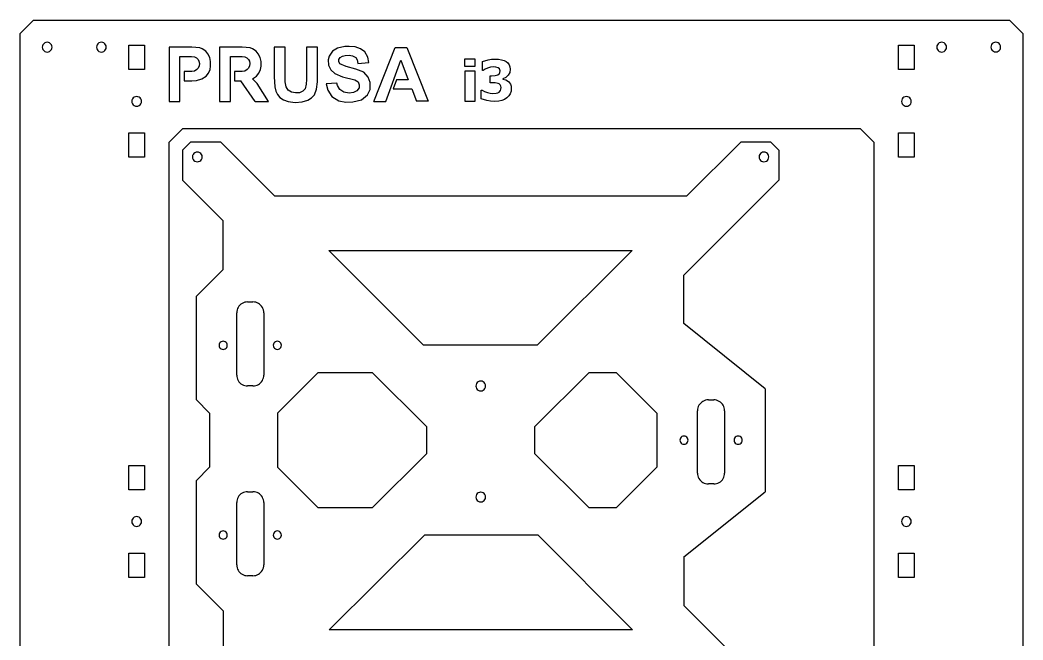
# Model space of a CAD drawing. Header units: inches. Extents: x -310 to 310, y -185 to 185.
# Drawn here: x -310.5 to 59.5, y -43.7 to 185 of the extents above; entities that cross this region are included whole.
import ezdxf

# ---------------------------------------------------------------- set-up
doc = ezdxf.new("R2010")
doc.units = ezdxf.units.IN
doc.header["$MEASUREMENT"] = 0
doc.layers.add('ProfileEdges', color=7, linetype='Continuous')

msp = doc.modelspace()

# ---------------------------------------------------------------- linework, layer by layer
at = {"color": 12, "true_color": 0xcc0000}
for p, q in [((-310.47, 179.97), (-305.47, 184.97)), ((-305.47, 184.97), (54.53, 184.97)), ((54.53, 184.97), (59.53, 179.97)), ((-310.47, -180.22), (-310.47, 179.97)), ((59.53, 179.97), (59.53, -180.03))]:
    msp.add_line(p, q, dxfattribs=at)
at = {"color": 2, "true_color": 0xffff00}
for p, q in [((-302.21, 175.45), (-302.27, 174.98)), ((-302.27, 174.98), (-302.21, 174.52)), ((-302.03, 175.88), (-302.21, 175.45)), ((-302.21, 174.52), (-302.03, 174.08)), ((-301.74, 176.25), (-302.03, 175.88)), ((-302.03, 174.08), (-301.74, 173.71)), ((-301.37, 176.54), (-301.74, 176.25)), ((-300.93, 176.72), (-301.37, 176.54)), ((-300.47, 176.78), (-300.93, 176.72)), ((-300, 176.72), (-300.47, 176.78)), ((-299.57, 176.54), (-300, 176.72)), ((-299.19, 176.25), (-299.57, 176.54)), ((-298.91, 175.88), (-299.19, 176.25)), ((-299.19, 173.71), (-298.91, 174.08)), ((-298.73, 175.45), (-298.91, 175.88)), ((-298.91, 174.08), (-298.73, 174.52)), ((-298.67, 174.98), (-298.73, 175.45)), ((-298.73, 174.52), (-298.67, 174.98)), ((-282.19, 175.45), (-282.25, 174.98)), ((-282.25, 174.98), (-282.19, 174.52)), ((-282.01, 175.88), (-282.19, 175.45)), ((-282.19, 174.52), (-282.01, 174.08)), ((-281.72, 176.25), (-282.01, 175.88)), ((-282.01, 174.08), (-281.72, 173.71)), ((-281.35, 176.54), (-281.72, 176.25)), ((-280.91, 176.72), (-281.35, 176.54)), ((-280.45, 176.78), (-280.91, 176.72)), ((-279.98, 176.72), (-280.45, 176.78)), ((-279.55, 176.54), (-279.98, 176.72)), ((-279.18, 176.25), (-279.55, 176.54)), ((-278.89, 175.88), (-279.18, 176.25)), ((-279.18, 173.71), (-278.89, 174.08)), ((-278.71, 175.45), (-278.89, 175.88)), ((-278.89, 174.08), (-278.71, 174.52)), ((-278.65, 174.98), (-278.71, 175.45)), ((-278.71, 174.52), (-278.65, 174.98)), ((13.63, 166.71), (13.63, 175.71)), ((27.79, 175.42), (27.73, 174.96)), ((27.73, 174.96), (27.79, 174.49)), ((27.97, 175.86), (27.79, 175.42)), ((27.79, 174.49), (27.97, 174.06)), ((28.26, 176.23), (27.97, 175.86)), ((27.97, 174.06), (28.26, 173.69)), ((28.63, 176.52), (28.26, 176.23)), ((29.07, 176.7), (28.63, 176.52)), ((29.53, 176.76), (29.07, 176.7)), ((30, 176.7), (29.53, 176.76)), ((30.43, 176.52), (30, 176.7)), ((30.8, 176.23), (30.43, 176.52)), ((31.09, 175.86), (30.8, 176.23)), ((30.8, 173.69), (31.09, 174.06)), ((31.27, 175.42), (31.09, 175.86)), ((31.09, 174.06), (31.27, 174.49)), ((31.33, 174.96), (31.27, 175.42)), ((31.27, 174.49), (31.33, 174.96)), ((47.77, 175.46), (47.71, 174.99)), ((47.71, 174.99), (47.77, 174.53)), ((47.95, 175.89), (47.77, 175.46)), ((47.77, 174.53), (47.95, 174.09)), ((48.23, 176.26), (47.95, 175.89)), ((47.95, 174.09), (48.23, 173.72)), ((48.61, 176.55), (48.23, 176.26)), ((49.04, 176.73), (48.61, 176.55)), ((49.51, 176.79), (49.04, 176.73)), ((49.97, 176.73), (49.51, 176.79)), ((50.41, 176.55), (49.97, 176.73)), ((50.78, 176.26), (50.41, 176.55)), ((51.06, 175.89), (50.78, 176.26)), ((50.78, 173.72), (51.07, 174.09)), ((51.24, 175.46), (51.06, 175.89)), ((51.07, 174.09), (51.24, 174.53)), ((51.31, 174.99), (51.24, 175.46)), ((51.24, 174.53), (51.31, 174.99)), ((-301.74, 173.71), (-301.37, 173.42)), ((-301.37, 173.42), (-300.93, 173.24)), ((-300.93, 173.24), (-300.47, 173.18)), ((-300.47, 173.18), (-300, 173.24)), ((-300, 173.24), (-299.57, 173.42)), ((-299.57, 173.42), (-299.19, 173.71)), ((-281.72, 173.71), (-281.35, 173.42)), ((-281.35, 173.42), (-280.91, 173.24)), ((-280.91, 173.24), (-280.45, 173.18)), ((-280.45, 173.18), (-279.98, 173.24)), ((-279.98, 173.24), (-279.55, 173.42)), ((-279.55, 173.42), (-279.18, 173.71)), ((28.26, 173.69), (28.63, 173.4)), ((28.63, 173.4), (29.07, 173.22)), ((29.07, 173.22), (29.53, 173.16)), ((29.53, 173.16), (30, 173.22)), ((30, 173.22), (30.43, 173.4)), ((30.43, 173.4), (30.8, 173.69)), ((48.23, 173.72), (48.61, 173.43)), ((48.61, 173.43), (49.04, 173.25)), ((49.04, 173.25), (49.51, 173.19)), ((49.51, 173.19), (49.97, 173.25)), ((49.97, 173.25), (50.41, 173.43)), ((50.41, 173.43), (50.78, 173.72)), ((-269.18, 155.43), (-269.25, 154.96)), ((-269.01, 155.86), (-269.18, 155.43)), ((-268.72, 156.24), (-269.01, 155.86)), ((-268.35, 156.52), (-268.72, 156.24)), ((-267.91, 156.7), (-268.35, 156.52)), ((-267.45, 156.76), (-267.91, 156.7)), ((-266.98, 156.7), (-267.45, 156.76)), ((-266.55, 156.52), (-266.98, 156.7)), ((-266.17, 156.24), (-266.55, 156.52)), ((-265.89, 155.86), (-266.17, 156.24)), ((-265.71, 155.43), (-265.89, 155.86)), ((-265.65, 154.96), (-265.71, 155.43)), ((14.8, 155.41), (14.74, 154.94)), ((14.98, 155.85), (14.8, 155.41)), ((15.26, 156.22), (14.98, 155.85)), ((15.63, 156.51), (15.26, 156.22)), ((16.06, 156.69), (15.63, 156.51)), ((16.53, 156.76), (16.06, 156.69)), ((17, 156.7), (16.53, 156.76)), ((17.43, 156.52), (17, 156.7)), ((17.81, 156.24), (17.43, 156.52)), ((18.09, 155.87), (17.81, 156.24)), ((18.28, 155.43), (18.09, 155.87)), ((18.34, 154.97), (18.28, 155.43)), ((-269.25, 154.96), (-269.18, 154.5)), ((-269.18, 154.5), (-269, 154.06)), ((-269, 154.06), (-268.72, 153.69)), ((-268.72, 153.69), (-268.35, 153.4)), ((-268.35, 153.4), (-267.91, 153.22)), ((-267.91, 153.22), (-267.45, 153.16)), ((-267.45, 153.16), (-266.98, 153.22)), ((-266.98, 153.22), (-266.55, 153.4)), ((-266.55, 153.4), (-266.17, 153.69)), ((-266.17, 153.69), (-265.89, 154.06)), ((-265.89, 154.06), (-265.71, 154.5)), ((-265.71, 154.5), (-265.65, 154.96)), ((14.74, 154.94), (14.81, 154.48)), ((14.81, 154.48), (14.99, 154.05)), ((14.99, 154.05), (15.28, 153.68)), ((15.28, 153.68), (15.65, 153.39)), ((15.65, 153.39), (16.09, 153.21)), ((16.09, 153.21), (16.55, 153.16)), ((16.55, 153.16), (17.02, 153.22)), ((17.02, 153.22), (17.45, 153.4)), ((17.45, 153.4), (17.82, 153.69)), ((17.82, 153.69), (18.11, 154.07)), ((18.11, 154.07), (18.28, 154.5)), ((18.28, 154.5), (18.34, 154.97)), ((-270.37, 134.41), (-270.37, 143.41)), ((13.63, 134.41), (13.63, 143.41)), ((-246.79, 134.94), (-246.85, 134.48)), ((-246.85, 134.48), (-246.79, 134.01)), ((-246.69, 135.18), (-246.79, 134.94)), ((-246.79, 134.01), (-246.61, 133.58)), ((-246.61, 135.38), (-246.69, 135.18)), ((-246.32, 135.75), (-246.61, 135.38)), ((-246.61, 133.58), (-246.32, 133.21)), ((-245.95, 136.04), (-246.32, 135.75)), ((-246.32, 133.21), (-245.95, 132.92)), ((-245.52, 136.22), (-245.95, 136.04)), ((-245.47, 136.22), (-245.52, 136.22)), ((-245.05, 136.28), (-245.47, 136.22)), ((-244.59, 136.22), (-245.05, 136.28)), ((-244.15, 136.04), (-244.59, 136.22)), ((-243.78, 135.75), (-244.15, 136.04)), ((-244.15, 132.92), (-243.78, 133.21)), ((-243.49, 135.38), (-243.78, 135.75)), ((-243.78, 133.21), (-243.49, 133.58)), ((-243.31, 134.94), (-243.49, 135.38)), ((-243.49, 133.58), (-243.31, 134.01)), ((-243.25, 134.48), (-243.31, 134.94)), ((-243.31, 134.01), (-243.25, 134.48)), ((-37.77, 134.94), (-37.83, 134.48)), ((-37.83, 134.48), (-37.77, 134.01)), ((-37.59, 135.38), (-37.77, 134.94)), ((-37.77, 134.01), (-37.59, 133.58)), ((-37.3, 135.75), (-37.59, 135.38)), ((-37.59, 133.58), (-37.3, 133.21)), ((-36.93, 136.04), (-37.3, 135.75)), ((-37.3, 133.21), (-36.93, 132.92)), ((-36.5, 136.22), (-36.93, 136.04)), ((-36.03, 136.28), (-36.5, 136.22)), ((-35.57, 136.22), (-36.03, 136.28)), ((-35.13, 136.04), (-35.57, 136.22)), ((-34.76, 135.75), (-35.13, 136.04)), ((-35.13, 132.92), (-34.76, 133.21)), ((-34.47, 135.38), (-34.76, 135.75)), ((-34.76, 133.21), (-34.47, 133.58)), ((-34.29, 134.94), (-34.47, 135.38)), ((-34.47, 133.58), (-34.29, 134.01)), ((-34.23, 134.48), (-34.29, 134.94)), ((-34.29, 134.01), (-34.23, 134.48)), ((-245.95, 132.92), (-245.52, 132.74)), ((-245.52, 132.74), (-245.05, 132.68)), ((-245.05, 132.68), (-244.59, 132.74)), ((-244.59, 132.74), (-244.15, 132.92)), ((-36.93, 132.92), (-36.5, 132.74)), ((-36.5, 132.74), (-36.03, 132.68)), ((-36.03, 132.68), (-35.57, 132.74)), ((-35.57, 132.74), (-35.13, 132.92)), ((-230.41, 78.01), (-230.51, 77.5)), ((-230.24, 78.51), (-230.41, 78.01)), ((-230.01, 78.98), (-230.24, 78.51)), ((-229.72, 79.41), (-230.01, 78.98)), ((-229.37, 79.8), (-229.72, 79.41)), ((-228.98, 80.15), (-229.37, 79.8)), ((-228.54, 80.44), (-228.98, 80.15)), ((-228.07, 80.67), (-228.54, 80.44)), ((-227.58, 80.84), (-228.07, 80.67)), ((-227.06, 80.94), (-227.58, 80.84)), ((-226.54, 80.98), (-227.06, 80.94)), ((-226.54, 80.98), (-224.54, 80.98)), ((-224.02, 80.94), (-224.54, 80.98)), ((-223.51, 80.84), (-224.02, 80.94)), ((-223.01, 80.67), (-223.51, 80.84)), ((-222.54, 80.44), (-223.01, 80.67)), ((-222.11, 80.15), (-222.54, 80.44)), ((-221.71, 79.8), (-222.11, 80.15)), ((-221.37, 79.41), (-221.71, 79.8)), ((-221.08, 78.98), (-221.37, 79.41)), ((-220.85, 78.51), (-221.08, 78.98)), ((-220.68, 78.01), (-220.85, 78.51)), ((-220.58, 77.5), (-220.68, 78.01)), ((-230.51, 77.5), (-230.54, 76.98)), ((-230.54, 53.98), (-230.54, 76.98)), ((-220.54, 76.98), (-220.58, 77.5)), ((-220.54, 76.98), (-220.54, 53.98)), ((-236.99, 65.36), (-237.04, 64.97)), ((-237.04, 64.97), (-236.99, 64.58)), ((-236.84, 65.72), (-236.99, 65.36)), ((-236.99, 64.58), (-236.84, 64.22)), ((-236.6, 66.03), (-236.84, 65.72)), ((-236.84, 64.22), (-236.6, 63.91)), ((-236.29, 66.27), (-236.6, 66.03)), ((-236.6, 63.91), (-236.29, 63.67)), ((-235.93, 66.42), (-236.29, 66.27)), ((-236.29, 63.67), (-235.93, 63.52)), ((-235.54, 66.47), (-235.93, 66.42)), ((-235.93, 63.52), (-235.54, 63.47)), ((-235.15, 66.42), (-235.54, 66.47)), ((-235.54, 63.47), (-235.15, 63.52)), ((-234.79, 66.27), (-235.15, 66.42)), ((-235.15, 63.52), (-234.79, 63.67)), ((-234.48, 66.03), (-234.79, 66.27)), ((-234.79, 63.67), (-234.48, 63.91)), ((-234.24, 65.72), (-234.48, 66.03)), ((-234.48, 63.91), (-234.24, 64.22)), ((-234.09, 65.36), (-234.24, 65.72)), ((-234.24, 64.22), (-234.09, 64.58)), ((-234.04, 64.97), (-234.09, 65.36)), ((-234.09, 64.58), (-234.04, 64.97)), ((-216.99, 65.36), (-217.04, 64.97)), ((-217.04, 64.97), (-216.99, 64.58)), ((-216.84, 65.72), (-216.99, 65.36)), ((-216.99, 64.58), (-216.84, 64.22)), ((-216.6, 66.03), (-216.84, 65.72)), ((-216.84, 64.22), (-216.6, 63.91)), ((-216.29, 66.27), (-216.6, 66.03)), ((-216.6, 63.91), (-216.29, 63.67)), ((-215.93, 66.42), (-216.29, 66.27)), ((-216.29, 63.67), (-215.93, 63.52)), ((-215.54, 66.47), (-215.93, 66.42)), ((-215.93, 63.52), (-215.54, 63.47)), ((-215.15, 66.42), (-215.54, 66.47)), ((-215.54, 63.47), (-215.15, 63.52)), ((-214.79, 66.27), (-215.15, 66.42)), ((-215.15, 63.52), (-214.79, 63.67)), ((-214.48, 66.03), (-214.79, 66.27)), ((-214.79, 63.67), (-214.48, 63.91)), ((-214.24, 65.72), (-214.48, 66.03)), ((-214.48, 63.91), (-214.24, 64.22)), ((-214.09, 65.36), (-214.24, 65.72)), ((-214.24, 64.22), (-214.09, 64.58)), ((-214.04, 64.97), (-214.09, 65.36)), ((-214.09, 64.58), (-214.04, 64.97)), ((-230.54, 53.98), (-230.51, 53.45)), ((-230.51, 53.45), (-230.41, 52.94)), ((-230.41, 52.94), (-230.24, 52.44)), ((-230.24, 52.44), (-230.01, 51.98)), ((-230.01, 51.98), (-229.72, 51.54)), ((-221.37, 51.54), (-221.08, 51.98)), ((-221.08, 51.98), (-220.85, 52.44)), ((-220.85, 52.44), (-220.68, 52.94)), ((-220.68, 52.94), (-220.58, 53.45)), ((-220.58, 53.45), (-220.54, 53.98)), ((-200.54, 54.97), (-180.54, 54.97)), ((-180.54, 54.97), (-160.54, 34.97)), ((-180.54, 54.97), (-180.47, 54.97)), ((-120.54, 34.97), (-100.54, 54.97)), ((-100.54, 54.97), (-90.54, 54.97)), ((-229.72, 51.54), (-229.37, 51.15)), ((-229.37, 51.15), (-228.98, 50.8)), ((-228.98, 50.8), (-228.54, 50.51)), ((-228.54, 50.51), (-228.07, 50.28)), ((-228.07, 50.28), (-227.58, 50.11)), ((-227.58, 50.11), (-227.06, 50.01)), ((-227.06, 50.01), (-226.54, 49.98)), ((-224.54, 49.98), (-226.54, 49.98)), ((-224.54, 49.98), (-224.02, 50.01)), ((-224.02, 50.01), (-223.51, 50.11)), ((-223.51, 50.11), (-223.01, 50.28)), ((-223.01, 50.28), (-222.54, 50.51)), ((-222.54, 50.51), (-222.11, 50.8)), ((-222.11, 50.8), (-221.71, 51.15)), ((-221.71, 51.15), (-221.37, 51.54)), ((-142.24, 50.42), (-142.3, 49.95)), ((-142.3, 49.95), (-142.24, 49.49)), ((-142.06, 50.85), (-142.24, 50.42)), ((-142.24, 49.49), (-142.06, 49.05)), ((-141.78, 51.23), (-142.06, 50.85)), ((-142.06, 49.05), (-141.78, 48.68)), ((-141.4, 51.51), (-141.78, 51.23)), ((-141.78, 48.68), (-141.4, 48.4)), ((-140.97, 51.69), (-141.4, 51.51)), ((-141.4, 48.4), (-140.97, 48.22)), ((-140.54, 51.75), (-140.97, 51.69)), ((-140.97, 48.22), (-140.54, 48.16)), ((-140.5, 51.75), (-140.54, 51.75)), ((-140.54, 48.16), (-140.5, 48.15)), ((-140.04, 51.69), (-140.5, 51.75)), ((-140.5, 48.15), (-140.04, 48.22)), ((-139.6, 51.51), (-140.04, 51.69)), ((-140.04, 48.22), (-139.6, 48.4)), ((-139.23, 51.23), (-139.6, 51.51)), ((-139.6, 48.4), (-139.23, 48.68)), ((-138.95, 50.85), (-139.23, 51.23)), ((-139.23, 48.68), (-138.95, 49.05)), ((-138.77, 50.42), (-138.95, 50.85)), ((-138.95, 49.05), (-138.77, 49.49)), ((-138.7, 49.95), (-138.77, 50.42)), ((-138.77, 49.49), (-138.7, 49.95)), ((-58.07, 44.53), (-58.54, 44.3)), ((-57.58, 44.69), (-58.07, 44.53)), ((-57.06, 44.8), (-57.58, 44.69)), ((-56.54, 44.83), (-57.06, 44.8)), ((-56.54, 44.83), (-54.54, 44.83)), ((-54.02, 44.8), (-54.54, 44.83)), ((-53.51, 44.69), (-54.02, 44.8)), ((-53.01, 44.53), (-53.51, 44.69)), ((-52.54, 44.3), (-53.01, 44.53)), ((-60.51, 41.35), (-60.54, 40.83)), ((-60.54, 17.83), (-60.54, 40.83)), ((-60.41, 41.87), (-60.51, 41.35)), ((-60.24, 42.36), (-60.41, 41.87)), ((-60.01, 42.83), (-60.24, 42.36)), ((-59.72, 43.27), (-60.01, 42.83)), ((-59.37, 43.66), (-59.72, 43.27)), ((-58.98, 44), (-59.37, 43.66)), ((-58.54, 44.3), (-58.98, 44)), ((-52.11, 44), (-52.54, 44.3)), ((-51.71, 43.66), (-52.11, 44)), ((-51.37, 43.27), (-51.71, 43.66)), ((-51.08, 42.83), (-51.37, 43.27)), ((-50.85, 42.36), (-51.08, 42.83)), ((-50.68, 41.87), (-50.85, 42.36)), ((-50.58, 41.35), (-50.68, 41.87)), ((-50.54, 40.83), (-50.58, 41.35)), ((-50.54, 40.83), (-50.54, 17.83)), ((-160.54, 34.97), (-160.54, 24.97)), ((-120.54, 24.97), (-120.54, 34.97)), ((-66.99, 30.36), (-67.04, 29.97)), ((-67.04, 29.97), (-66.99, 29.58)), ((-66.84, 30.72), (-66.99, 30.36)), ((-66.6, 31.03), (-66.84, 30.72)), ((-66.29, 31.27), (-66.6, 31.03)), ((-65.93, 31.42), (-66.29, 31.27)), ((-65.54, 31.47), (-65.93, 31.42)), ((-65.15, 31.42), (-65.54, 31.47)), ((-64.79, 31.27), (-65.15, 31.42)), ((-64.48, 31.03), (-64.79, 31.27)), ((-64.24, 30.72), (-64.48, 31.03)), ((-64.09, 30.36), (-64.24, 30.72)), ((-64.04, 29.97), (-64.09, 30.36)), ((-64.09, 29.58), (-64.04, 29.97)), ((-46.99, 30.36), (-47.04, 29.97)), ((-47.04, 29.97), (-46.99, 29.58)), ((-46.84, 30.72), (-46.99, 30.36)), ((-46.6, 31.03), (-46.84, 30.72)), ((-46.29, 31.27), (-46.6, 31.03)), ((-45.93, 31.42), (-46.29, 31.27)), ((-45.54, 31.47), (-45.93, 31.42)), ((-45.15, 31.42), (-45.54, 31.47)), ((-44.79, 31.27), (-45.15, 31.42)), ((-44.48, 31.03), (-44.79, 31.27)), ((-44.24, 30.72), (-44.48, 31.03)), ((-44.18, 30.56), (-44.24, 30.72)), ((-44.09, 30.36), (-44.18, 30.56)), ((-44.04, 29.97), (-44.09, 30.36)), ((-44.09, 29.58), (-44.04, 29.97)), ((-66.99, 29.58), (-66.84, 29.22)), ((-66.84, 29.22), (-66.6, 28.91)), ((-66.6, 28.91), (-66.29, 28.67)), ((-66.29, 28.67), (-65.93, 28.52)), ((-65.93, 28.52), (-65.54, 28.47)), ((-65.54, 28.47), (-65.15, 28.52)), ((-65.15, 28.52), (-64.79, 28.67)), ((-64.79, 28.67), (-64.48, 28.91)), ((-64.48, 28.91), (-64.24, 29.22)), ((-64.24, 29.22), (-64.09, 29.58)), ((-46.99, 29.58), (-46.84, 29.22)), ((-46.84, 29.22), (-46.6, 28.91)), ((-46.6, 28.91), (-46.29, 28.67)), ((-46.29, 28.67), (-45.93, 28.52)), ((-45.93, 28.52), (-45.54, 28.47)), ((-45.54, 28.47), (-45.15, 28.52)), ((-45.15, 28.52), (-44.79, 28.67)), ((-44.79, 28.67), (-44.48, 28.91)), ((-44.48, 28.91), (-44.24, 29.22)), ((-44.24, 29.22), (-44.19, 29.35)), ((-44.19, 29.35), (-44.09, 29.58)), ((-160.54, 24.97), (-180.54, 4.97)), ((-100.54, 4.97), (-120.54, 24.97)), ((-270.37, 11.62), (-270.37, 20.62)), ((13.63, 11.62), (13.63, 20.62)), ((-60.54, 17.83), (-60.51, 17.31)), ((-60.51, 17.31), (-60.41, 16.8)), ((-60.41, 16.8), (-60.24, 16.3)), ((-60.24, 16.3), (-60.01, 15.83)), ((-60.01, 15.83), (-59.72, 15.4)), ((-59.72, 15.4), (-59.37, 15)), ((-59.37, 15), (-58.98, 14.66)), ((-52.11, 14.66), (-51.71, 15)), ((-51.71, 15), (-51.37, 15.4)), ((-51.37, 15.4), (-51.08, 15.83)), ((-51.08, 15.83), (-50.85, 16.3)), ((-50.85, 16.3), (-50.68, 16.8)), ((-50.68, 16.8), (-50.58, 17.31)), ((-50.58, 17.31), (-50.54, 17.83)), ((-58.98, 14.66), (-58.54, 14.37)), ((-58.54, 14.37), (-58.07, 14.14)), ((-58.07, 14.14), (-57.58, 13.97)), ((-57.58, 13.97), (-57.06, 13.87)), ((-57.06, 13.87), (-56.54, 13.83)), ((-54.54, 13.83), (-56.54, 13.83)), ((-54.54, 13.83), (-54.02, 13.87)), ((-54.02, 13.87), (-53.51, 13.97)), ((-53.51, 13.97), (-53.01, 14.14)), ((-53.01, 14.14), (-52.54, 14.37)), ((-52.54, 14.37), (-52.11, 14.66)), ((-230.51, 7.49), (-230.54, 6.97)), ((-230.41, 8), (-230.51, 7.49)), ((-230.24, 8.5), (-230.41, 8)), ((-230.01, 8.97), (-230.24, 8.5)), ((-229.72, 9.4), (-230.01, 8.97)), ((-229.37, 9.8), (-229.72, 9.4)), ((-228.98, 10.14), (-229.37, 9.8)), ((-228.54, 10.43), (-228.98, 10.14)), ((-228.07, 10.66), (-228.54, 10.43)), ((-227.58, 10.83), (-228.07, 10.66)), ((-227.06, 10.93), (-227.58, 10.83)), ((-226.54, 10.97), (-227.06, 10.93)), ((-226.54, 10.97), (-224.54, 10.97)), ((-224.02, 10.93), (-224.54, 10.97)), ((-223.51, 10.83), (-224.02, 10.93)), ((-223.01, 10.66), (-223.51, 10.83)), ((-222.54, 10.43), (-223.01, 10.66)), ((-222.11, 10.14), (-222.54, 10.43)), ((-221.71, 9.8), (-222.11, 10.14)), ((-221.37, 9.4), (-221.71, 9.8)), ((-221.08, 8.97), (-221.37, 9.4)), ((-220.85, 8.5), (-221.08, 8.97)), ((-220.68, 8), (-220.85, 8.5)), ((-220.58, 7.49), (-220.68, 8)), ((-220.54, 6.97), (-220.58, 7.49)), ((-142.24, 9.44), (-142.3, 8.97)), ((-142.3, 8.97), (-142.24, 8.51)), ((-142.06, 9.87), (-142.24, 9.44)), ((-142.24, 8.51), (-142.06, 8.07)), ((-141.78, 10.25), (-142.06, 9.87)), ((-142.06, 8.07), (-141.78, 7.7)), ((-141.4, 10.53), (-141.78, 10.25)), ((-141.78, 7.7), (-141.4, 7.42)), ((-140.97, 10.71), (-141.4, 10.53)), ((-141.4, 7.42), (-140.97, 7.24)), ((-140.54, 10.77), (-140.97, 10.71)), ((-140.5, 10.77), (-140.54, 10.77)), ((-140.04, 10.71), (-140.5, 10.77)), ((-139.6, 10.53), (-140.04, 10.71)), ((-140.04, 7.24), (-139.6, 7.42)), ((-139.23, 10.25), (-139.6, 10.53)), ((-139.6, 7.42), (-139.23, 7.7)), ((-138.95, 9.87), (-139.23, 10.25)), ((-139.23, 7.7), (-138.95, 8.07)), ((-138.77, 9.44), (-138.95, 9.87)), ((-138.95, 8.07), (-138.77, 8.51)), ((-138.7, 8.97), (-138.77, 9.44)), ((-138.77, 8.51), (-138.7, 8.97)), ((-230.54, -16.03), (-230.54, 6.97)), ((-220.54, 6.97), (-220.54, -16.03)), ((-180.54, 4.97), (-200.54, 4.97)), ((-140.97, 7.24), (-140.54, 7.18)), ((-140.54, 7.18), (-140.5, 7.17)), ((-140.5, 7.17), (-140.04, 7.24)), ((-90.54, 4.97), (-100.54, 4.97)), ((-269.18, 0.43), (-269.25, -0.04)), ((-269.01, 0.86), (-269.18, 0.43)), ((-268.72, 1.24), (-269.01, 0.86)), ((-268.35, 1.52), (-268.72, 1.24)), ((-267.91, 1.7), (-268.35, 1.52)), ((-267.45, 1.77), (-267.91, 1.7)), ((-266.98, 1.7), (-267.45, 1.77)), ((-266.55, 1.52), (-266.98, 1.7)), ((-266.17, 1.24), (-266.55, 1.52)), ((-265.89, 0.87), (-266.17, 1.24)), ((-265.71, 0.43), (-265.89, 0.87)), ((-265.65, -0.03), (-265.71, 0.43)), ((14.79, 0.43), (14.73, -0.03)), ((14.97, 0.87), (14.79, 0.43)), ((15.25, 1.24), (14.97, 0.87)), ((15.63, 1.53), (15.25, 1.24)), ((16.06, 1.71), (15.63, 1.53)), ((16.53, 1.77), (16.06, 1.71)), ((16.99, 1.71), (16.53, 1.77)), ((17.43, 1.53), (16.99, 1.71)), ((17.8, 1.24), (17.43, 1.53)), ((18.09, 0.87), (17.8, 1.24)), ((18.27, 0.43), (18.09, 0.87)), ((18.33, -0.03), (18.27, 0.43)), ((-269.25, -0.04), (-269.18, -0.5)), ((-269.18, -0.5), (-269, -0.94)), ((-269, -0.94), (-268.72, -1.31)), ((-268.72, -1.31), (-268.35, -1.59)), ((-268.35, -1.59), (-267.91, -1.77)), ((-267.91, -1.77), (-267.45, -1.83)), ((-267.45, -1.83), (-266.98, -1.77)), ((-266.98, -1.77), (-266.55, -1.59)), ((-266.55, -1.59), (-266.17, -1.31)), ((-266.17, -1.31), (-265.89, -0.93)), ((-265.89, -0.93), (-265.71, -0.5)), ((-265.71, -0.5), (-265.65, -0.03)), ((-235.93, -3.58), (-236.29, -3.73)), ((-235.54, -3.53), (-235.93, -3.58)), ((-235.15, -3.58), (-235.54, -3.53)), ((-234.79, -3.73), (-235.15, -3.58)), ((-215.93, -3.58), (-216.29, -3.73)), ((-215.54, -3.53), (-215.93, -3.58)), ((-215.15, -3.58), (-215.54, -3.53)), ((-214.79, -3.73), (-215.15, -3.58)), ((14.73, -0.03), (14.79, -0.5)), ((14.79, -0.5), (14.97, -0.93)), ((14.97, -0.93), (15.26, -1.31)), ((15.26, -1.31), (15.63, -1.59)), ((15.63, -1.59), (16.06, -1.77)), ((16.06, -1.77), (16.53, -1.83)), ((16.53, -1.83), (16.99, -1.77)), ((16.99, -1.77), (17.43, -1.59)), ((17.43, -1.59), (17.8, -1.3)), ((17.8, -1.3), (18.09, -0.93)), ((18.09, -0.93), (18.27, -0.5)), ((18.27, -0.5), (18.33, -0.03)), ((-236.99, -4.64), (-237.04, -5.03)), ((-237.04, -5.03), (-236.99, -5.42)), ((-236.84, -4.28), (-236.99, -4.64)), ((-236.99, -5.42), (-236.84, -5.78)), ((-236.6, -3.97), (-236.84, -4.28)), ((-236.84, -5.78), (-236.6, -6.09)), ((-236.29, -3.73), (-236.6, -3.97)), ((-236.6, -6.09), (-236.29, -6.33)), ((-236.29, -6.33), (-235.93, -6.48)), ((-235.93, -6.48), (-235.54, -6.53)), ((-235.54, -6.53), (-235.15, -6.48)), ((-235.15, -6.48), (-234.79, -6.33)), ((-234.48, -3.97), (-234.79, -3.73)), ((-234.79, -6.33), (-234.48, -6.09)), ((-234.24, -4.28), (-234.48, -3.97)), ((-234.48, -6.09), (-234.24, -5.78)), ((-234.09, -4.64), (-234.24, -4.28)), ((-234.24, -5.78), (-234.09, -5.42)), ((-234.04, -5.03), (-234.09, -4.64)), ((-234.09, -5.42), (-234.04, -5.03)), ((-216.99, -4.64), (-217.04, -5.03)), ((-217.04, -5.03), (-216.99, -5.42)), ((-216.84, -4.28), (-216.99, -4.64)), ((-216.99, -5.42), (-216.84, -5.78)), ((-216.6, -3.97), (-216.84, -4.28)), ((-216.84, -5.78), (-216.6, -6.09)), ((-216.29, -3.73), (-216.6, -3.97)), ((-216.6, -6.09), (-216.29, -6.33)), ((-216.29, -6.33), (-215.93, -6.48)), ((-215.93, -6.48), (-215.54, -6.53)), ((-215.54, -6.53), (-215.15, -6.48)), ((-215.15, -6.48), (-214.79, -6.33)), ((-214.48, -3.97), (-214.79, -3.73)), ((-214.79, -6.33), (-214.48, -6.09)), ((-214.24, -4.28), (-214.48, -3.97)), ((-214.48, -6.09), (-214.24, -5.78)), ((-214.09, -4.64), (-214.24, -4.28)), ((-214.24, -5.78), (-214.09, -5.42)), ((-214.04, -5.03), (-214.09, -4.64)), ((-214.09, -5.42), (-214.04, -5.03)), ((-270.37, -20.68), (-270.37, -11.68)), ((13.63, -20.68), (13.63, -11.68)), ((-230.54, -16.03), (-230.51, -16.55)), ((-230.51, -16.55), (-230.41, -17.07)), ((-230.41, -17.07), (-230.24, -17.56)), ((-230.24, -17.56), (-230.01, -18.03)), ((-230.01, -18.03), (-229.72, -18.47)), ((-229.72, -18.47), (-229.37, -18.86)), ((-221.71, -18.86), (-221.37, -18.47)), ((-221.37, -18.47), (-221.08, -18.03)), ((-221.08, -18.03), (-220.85, -17.56)), ((-220.85, -17.56), (-220.68, -17.07)), ((-220.68, -17.07), (-220.58, -16.55)), ((-220.58, -16.55), (-220.54, -16.03)), ((-229.37, -18.86), (-228.98, -19.21)), ((-228.98, -19.21), (-228.54, -19.5)), ((-228.54, -19.5), (-228.07, -19.73)), ((-228.07, -19.73), (-227.58, -19.9)), ((-227.58, -19.9), (-227.06, -20)), ((-227.06, -20), (-226.54, -20.03)), ((-224.54, -20.03), (-226.54, -20.03)), ((-224.54, -20.03), (-224.02, -20)), ((-224.02, -20), (-223.51, -19.9)), ((-223.51, -19.9), (-223.01, -19.73)), ((-223.01, -19.73), (-222.54, -19.5)), ((-222.54, -19.5), (-222.11, -19.21)), ((-222.11, -19.21), (-221.71, -18.86))]:
    msp.add_line(p, q, dxfattribs=at)
at = {"color": 96, "true_color": 0x006600}
for p, q in [((-247.07, 174.97), (-255.47, 174.97)), ((-255.47, 174.97), (-255.47, 154.97)), ((-245.67, 174.87), (-247.07, 174.97)), ((-244.17, 174.67), (-245.67, 174.87)), ((-243.27, 174.37), (-244.17, 174.67)), ((-241.97, 173.47), (-243.27, 174.37)), ((-228.47, 174.97), (-236.87, 174.97)), ((-236.87, 174.97), (-236.87, 154.97)), ((-227.07, 174.87), (-228.47, 174.97)), ((-225.57, 174.67), (-227.07, 174.87)), ((-224.67, 174.37), (-225.57, 174.67)), ((-223.37, 173.47), (-224.67, 174.37)), ((-216.67, 174.97), (-216.71, 163.98)), ((-212.62, 174.96), (-216.67, 174.97)), ((-212.62, 170.14), (-212.62, 174.96)), ((-200.73, 174.96), (-204.79, 174.96)), ((-204.79, 174.96), (-204.77, 163.02)), ((-200.71, 166.15), (-200.73, 174.96)), ((-193.33, 174.63), (-195.21, 173.47)), ((-190.69, 175.24), (-193.33, 174.63)), ((-189.01, 175.24), (-190.69, 175.24)), ((-186.88, 175.09), (-189.01, 175.24)), ((-184.85, 174.33), (-186.88, 175.09)), ((-183.28, 173.21), (-184.85, 174.33)), ((-179.93, 154.94), (-172.06, 174.89)), ((-172.06, 174.89), (-167.8, 174.89)), ((-167.8, 174.89), (-159.88, 154.99)), ((-251.47, 154.97), (-251.47, 171.57)), ((-251.47, 171.57), (-247.17, 171.57)), ((-247.17, 171.57), (-246.17, 171.37)), ((-246.17, 171.37), (-245.37, 170.97)), ((-245.37, 170.97), (-244.77, 170.37)), ((-244.77, 170.37), (-244.47, 169.77)), ((-241.17, 172.47), (-241.97, 173.47)), ((-240.47, 171.17), (-241.17, 172.47)), ((-240.17, 169.67), (-240.47, 171.17)), ((-232.87, 154.97), (-232.87, 171.57)), ((-232.87, 171.57), (-228.57, 171.57)), ((-228.57, 171.57), (-227.57, 171.37)), ((-227.57, 171.37), (-226.77, 170.97)), ((-226.77, 170.97), (-226.17, 170.37)), ((-226.17, 170.37), (-225.87, 169.77)), ((-222.57, 172.47), (-223.37, 173.47)), ((-221.87, 171.17), (-222.57, 172.47)), ((-221.57, 169.67), (-221.87, 171.17)), ((-196.42, 171.64), (-196.83, 170.32)), ((-196.83, 170.32), (-196.63, 168.34)), ((-195.21, 173.47), (-196.42, 171.64)), ((-192.82, 170.47), (-192.35, 171.18)), ((-192.82, 169.71), (-192.82, 170.47)), ((-192.35, 171.18), (-191.49, 171.68)), ((-191.49, 171.68), (-190.47, 171.94)), ((-190.47, 171.94), (-189.09, 172)), ((-189.09, 172), (-187.79, 171.79)), ((-187.79, 171.79), (-186.65, 171.15)), ((-186.65, 171.15), (-186.12, 170.29)), ((-186.12, 170.29), (-185.83, 169)), ((-182.16, 171.23), (-183.28, 173.21)), ((-181.76, 169.25), (-182.16, 171.23)), ((-175.57, 154.94), (-170.03, 170.22)), ((-170.03, 170.22), (-167.24, 162.91)), ((-146.36, 167.87), (-146.36, 170.62)), ((-146.36, 170.62), (-142.63, 170.62)), ((-142.63, 170.62), (-142.63, 167.87)), ((-139.92, 169.62), (-137.83, 170.26)), ((-137.83, 170.26), (-136.51, 170.49)), ((-136.51, 170.49), (-135.15, 170.57)), ((-135.15, 170.57), (-133.9, 170.51)), ((-133.9, 170.51), (-132.83, 170.34)), ((-132.83, 170.34), (-131.92, 170.05)), ((-245.27, 166.67), (-246.17, 166.17)), ((-244.77, 167.27), (-245.27, 166.67)), ((-244.37, 168.07), (-244.77, 167.27)), ((-244.47, 169.77), (-244.27, 168.97)), ((-244.27, 168.97), (-244.37, 168.07)), ((-240.97, 165.37), (-240.37, 166.67)), ((-240.37, 166.67), (-240.17, 167.97)), ((-240.17, 167.97), (-240.17, 169.67)), ((-226.67, 166.67), (-227.57, 166.17)), ((-226.17, 167.27), (-226.67, 166.67)), ((-225.77, 168.07), (-226.17, 167.27)), ((-225.87, 169.77), (-225.67, 168.97)), ((-225.67, 168.97), (-225.77, 168.07)), ((-222.37, 165.37), (-221.77, 166.67)), ((-221.77, 166.67), (-221.57, 167.97)), ((-221.57, 167.97), (-221.57, 169.67)), ((-212.65, 162.18), (-212.62, 170.14)), ((-196.63, 168.34), (-195.81, 166.56)), ((-195.81, 166.56), (-194.39, 165.29)), ((-192.52, 168.8), (-192.82, 169.71)), ((-190.18, 167.78), (-192.52, 168.8)), ((-186.63, 166.87), (-190.18, 167.78)), ((-183.63, 165.7), (-186.63, 166.87)), ((-185.83, 169), (-181.76, 169.25)), ((-142.63, 167.87), (-146.36, 167.87)), ((-139.92, 166.41), (-139.92, 169.62)), ((-138.92, 166.8), (-139.61, 166.41)), ((-138.04, 167.22), (-138.92, 166.8)), ((-136.92, 167.55), (-138.04, 167.22)), ((-135.8, 167.68), (-136.92, 167.55)), ((-134.97, 167.62), (-135.8, 167.68)), ((-134.13, 167.38), (-134.97, 167.62)), ((-133.6, 166.93), (-134.13, 167.38)), ((-133.44, 166.6), (-133.6, 166.93)), ((-133.39, 166.19), (-133.44, 166.6)), ((-131.92, 170.05), (-131.16, 169.66)), ((-131.16, 169.66), (-130.49, 169.13)), ((-130.49, 169.13), (-130.01, 168.46)), ((-130.01, 168.46), (-129.73, 167.69)), ((-129.63, 166.82), (-129.81, 165.62)), ((-129.73, 167.69), (-129.63, 166.82)), ((-248.37, 165.97), (-249.97, 165.97)), ((-249.97, 165.97), (-249.97, 162.57)), ((-247.07, 165.97), (-248.37, 165.97)), ((-246.17, 166.17), (-247.07, 165.97)), ((-245.37, 162.67), (-243.37, 163.27)), ((-243.37, 163.27), (-241.87, 164.27)), ((-241.87, 164.27), (-240.97, 165.37)), ((-229.77, 165.97), (-231.37, 165.97)), ((-231.37, 165.97), (-231.37, 162.57)), ((-228.47, 165.97), (-229.77, 165.97)), ((-227.57, 166.17), (-228.47, 165.97)), ((-224.77, 163.27), (-223.27, 164.27)), ((-224, 162.58), (-224.77, 163.27)), ((-223.27, 164.27), (-222.37, 165.37)), ((-216.71, 163.98), (-216.49, 160.36)), ((-204.77, 163.02), (-204.89, 161.3)), ((-200.71, 162.23), (-200.71, 166.15)), ((-194.39, 165.29), (-191.55, 164.03)), ((-191.55, 164.03), (-186.98, 162.91)), ((-186.98, 162.91), (-185.72, 162.15)), ((-182.01, 163.92), (-183.63, 165.7)), ((-181.3, 161.89), (-182.01, 163.92)), ((-171.61, 162.86), (-172.77, 159.56)), ((-167.24, 162.91), (-171.61, 162.86)), ((-146.26, 154.97), (-146.26, 166.26)), ((-146.26, 166.26), (-142.74, 166.26)), ((-142.74, 166.26), (-142.74, 154.97)), ((-139.61, 166.41), (-139.92, 166.41)), ((-137.07, 161.8), (-137.07, 164.43)), ((-137.07, 164.43), (-136.48, 164.43)), ((-136.48, 164.43), (-135.22, 164.49)), ((-135.22, 164.49), (-134.25, 164.73)), ((-134.25, 164.73), (-133.62, 165.27)), ((-133.62, 165.27), (-133.45, 165.67)), ((-133.45, 165.67), (-133.39, 166.19)), ((-131.23, 163.79), (-132.32, 163.34)), ((-132.32, 163.34), (-132.32, 163.2)), ((-132.32, 163.2), (-131.27, 162.92)), ((-131.27, 162.92), (-130.28, 162.3)), ((-130.37, 164.58), (-131.23, 163.79)), ((-129.81, 165.62), (-130.37, 164.58)), ((-249.97, 162.57), (-247.07, 162.57)), ((-247.07, 162.57), (-245.37, 162.67)), ((-231.37, 162.57), (-228.98, 162.57)), ((-223.74, 154.97), (-228.98, 162.57)), ((-223.04, 161.62), (-224, 162.58)), ((-218.86, 154.97), (-223.04, 161.62)), ((-216.49, 160.36), (-216.1, 158.7)), ((-212.33, 160.28), (-212.65, 162.18)), ((-211.52, 159.05), (-212.33, 160.28)), ((-205.26, 159.57), (-206.16, 158.69)), ((-204.89, 161.3), (-205.26, 159.57)), ((-201.78, 157.42), (-201.05, 159.47)), ((-201.05, 159.47), (-200.71, 162.23)), ((-193.58, 161.74), (-197.49, 161.39)), ((-197.49, 161.39), (-196.88, 159.1)), ((-196.88, 159.1), (-195.41, 156.72)), ((-193.38, 160.88), (-193.58, 161.74)), ((-192.47, 159.31), (-193.38, 160.88)), ((-190.99, 158.39), (-192.47, 159.31)), ((-185.41, 159.97), (-186.22, 158.9)), ((-185.72, 162.15), (-185.36, 161.13)), ((-185.36, 161.13), (-185.41, 159.97)), ((-182.32, 157.43), (-181.3, 159.36)), ((-181.3, 159.36), (-181.3, 161.89)), ((-172.77, 159.56), (-165.92, 159.56)), ((-165.92, 159.56), (-164.2, 155.04)), ((-140.35, 155.91), (-140.35, 159.16)), ((-140.35, 159.16), (-139.99, 159.16)), ((-139.99, 159.16), (-139.09, 158.67)), ((-136.43, 161.8), (-137.07, 161.8)), ((-135.24, 161.78), (-136.43, 161.8)), ((-134.09, 161.59), (-135.24, 161.78)), ((-133.65, 161.38), (-134.09, 161.59)), ((-133.31, 161.07), (-133.65, 161.38)), ((-133.09, 160.63), (-133.31, 161.07)), ((-133.23, 159.01), (-133.07, 159.45)), ((-133.02, 160.05), (-133.09, 160.63)), ((-133.07, 159.45), (-133.02, 160.05)), ((-130.28, 162.3), (-129.87, 161.85)), ((-129.87, 161.85), (-129.53, 161.29)), ((-129.53, 161.29), (-129.31, 160.61)), ((-129.24, 159.82), (-129.34, 158.77)), ((-129.31, 160.61), (-129.24, 159.82)), ((-216.1, 158.7), (-215.51, 157.5)), ((-215.51, 157.5), (-214.58, 156.39)), ((-214.58, 156.39), (-213.33, 155.56)), ((-213.33, 155.56), (-211.6, 154.93)), ((-210.3, 158.32), (-211.52, 159.05)), ((-208.81, 158.07), (-210.3, 158.32)), ((-207.36, 158.17), (-208.81, 158.07)), ((-206.16, 158.69), (-207.36, 158.17)), ((-206.36, 154.78), (-204.25, 155.44)), ((-204.25, 155.44), (-202.93, 156.3)), ((-202.93, 156.3), (-201.78, 157.42)), ((-195.41, 156.72), (-192.92, 155.2)), ((-189.07, 158.04), (-190.99, 158.39)), ((-187.44, 158.19), (-189.07, 158.04)), ((-187.75, 154.74), (-184.45, 155.55)), ((-186.22, 158.9), (-187.44, 158.19)), ((-184.45, 155.55), (-182.32, 157.43)), ((-138.31, 155.26), (-140.35, 155.91)), ((-139.09, 158.67), (-138.05, 158.26)), ((-138.05, 158.26), (-136.99, 157.97)), ((-136.99, 157.97), (-136.03, 157.87)), ((-136.03, 157.87), (-134.84, 157.97)), ((-134.84, 157.97), (-134.26, 158.12)), ((-134.26, 158.12), (-133.77, 158.39)), ((-133.77, 158.39), (-133.23, 159.01)), ((-131.7, 155.72), (-132.7, 155.31)), ((-130.84, 156.28), (-131.7, 155.72)), ((-130.15, 156.98), (-130.84, 156.28)), ((-129.64, 157.81), (-130.15, 156.98)), ((-129.34, 158.77), (-129.64, 157.81)), ((-255.47, 154.97), (-251.47, 154.97)), ((-236.87, 154.97), (-232.87, 154.97)), ((-223.74, 154.97), (-218.86, 154.97)), ((-211.6, 154.93), (-208.98, 154.58)), ((-208.98, 154.58), (-206.36, 154.78)), ((-192.92, 155.2), (-190.28, 154.64)), ((-190.28, 154.64), (-187.75, 154.74)), ((-179.93, 154.94), (-175.57, 154.94)), ((-159.88, 154.99), (-164.2, 155.04)), ((-142.74, 154.97), (-146.26, 154.97)), ((-136.94, 155.04), (-138.31, 155.26)), ((-135.31, 154.97), (-136.94, 155.04)), ((-133.89, 155.05), (-135.31, 154.97)), ((-132.7, 155.31), (-133.89, 155.05))]:
    msp.add_line(p, q, dxfattribs=at)
at = {"color": 48, "true_color": 0x663300}
for p, q in [((-255.47, 139.97), (-250.47, 144.97)), ((-250.47, 144.97), (-0.47, 144.97)), ((-0.47, 144.97), (4.53, 139.97)), ((-255.47, -140.03), (-255.47, 139.97)), ((4.53, 139.97), (4.53, -140.03))]:
    msp.add_line(p, q, dxfattribs=at)
at = {"color": 30, "true_color": 0xff7f00}
for p, q in [((-247.54, 139.97), (-250.54, 136.97)), ((-30.54, 136.97), (-33.54, 139.97))]:
    msp.add_line(p, q, dxfattribs=at)
at = {"layer": 'ProfileEdges'}
for p, q in [((-270.37, 166.71), (-270.37, 175.71)), ((-270.37, 175.71), (-264.57, 175.71)), ((-264.57, 175.71), (-264.57, 166.71)), ((13.63, 175.71), (19.43, 175.71)), ((19.43, 175.71), (19.43, 166.71)), ((-264.57, 166.71), (-270.37, 166.71)), ((19.43, 166.71), (13.63, 166.71)), ((-270.37, 143.41), (-264.57, 143.41)), ((-264.57, 143.41), (-264.57, 134.41)), ((13.63, 143.41), (19.43, 143.41)), ((19.43, 143.41), (19.43, 134.41)), ((-264.57, 134.41), (-270.37, 134.41)), ((19.43, 134.41), (13.63, 134.41)), ((-270.37, 20.62), (-264.57, 20.62)), ((-264.57, 20.62), (-264.57, 11.62)), ((13.63, 20.62), (19.43, 20.62)), ((19.43, 20.62), (19.43, 11.62)), ((-264.57, 11.62), (-270.37, 11.62)), ((19.43, 11.62), (13.63, 11.62)), ((-270.37, -11.68), (-264.57, -11.68)), ((-264.57, -11.68), (-264.57, -20.68)), ((13.63, -11.68), (19.43, -11.68)), ((19.43, -11.68), (19.43, -20.68)), ((-264.57, -20.68), (-270.37, -20.68)), ((19.43, -20.68), (13.63, -20.68))]:
    msp.add_line(p, q, dxfattribs=at)
at = {"layer": 'ProfileEdges', "color": 30, "true_color": 0xff7f00}
for p, q in [((-250.54, 136.97), (-250.54, 125.86)), ((-236.42, 139.97), (-247.54, 139.97)), ((-216.47, 119.97), (-236.42, 139.97)), ((-44.6, 139.97), (-64.61, 119.97)), ((-33.54, 139.97), (-44.6, 139.97)), ((-30.54, 136.97), (-30.54, 125.92)), ((-235.54, 110.89), (-250.54, 125.86)), ((-30.54, 125.92), (-65.54, 90.9)), ((-64.61, 119.97), (-216.47, 119.97)), ((-235.54, 92.97), (-235.54, 110.89)), ((-235.54, 92.97), (-245.54, 82.97)), ((-65.54, 72.97), (-65.54, 90.9)), ((-245.54, 82.97), (-245.54, 44.97)), ((-35.54, 48.97), (-65.54, 72.97)), ((-35.54, 48.97), (-35.54, 10.97)), ((-245.54, 44.97), (-240.54, 39.97)), ((-240.54, 39.97), (-240.54, 19.97)), ((-240.54, 19.97), (-245.54, 14.97)), ((-245.54, 14.97), (-245.54, -23.03)), ((-65.54, -13.03), (-35.54, 10.97)), ((-65.54, -13.03), (-65.54, -30.97)), ((-245.54, -23.03), (-235.54, -33.03)), ((-235.54, -33.03), (-235.54, -50.96)), ((-30.54, -65.94), (-65.54, -30.97))]:
    msp.add_line(p, q, dxfattribs=at)
at = {"layer": 'ProfileEdges', "color": 2, "true_color": 0xffff00}
for p, q in [((-196.51, 99.97), (-84.62, 99.97)), ((-161.59, 64.97), (-196.51, 99.97)), ((-84.62, 99.97), (-119.65, 64.97)), ((-119.65, 64.97), (-161.59, 64.97)), ((-215.54, 39.97), (-200.54, 54.97)), ((-75.54, 39.97), (-90.54, 54.97)), ((-215.54, 39.97), (-215.54, 19.97)), ((-75.54, 39.97), (-75.54, 19.97)), ((-200.54, 4.97), (-215.54, 19.97)), ((-75.54, 19.97), (-90.54, 4.97)), ((-196.38, -40.03), (-161.21, -5.03)), ((-119.34, -5.03), (-161.21, -5.03)), ((-119.34, -5.03), (-84.52, -40.03)), ((-84.52, -40.03), (-196.38, -40.03))]:
    msp.add_line(p, q, dxfattribs=at)

doc.saveas('drawing.dxf')
